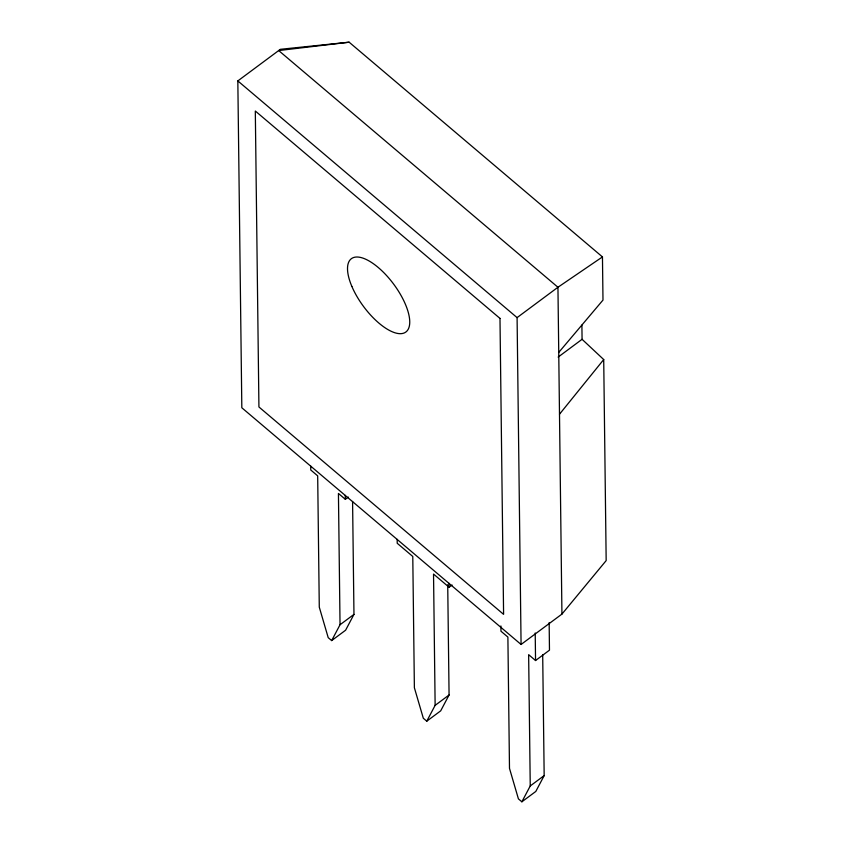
<?xml version="1.0" encoding="UTF-8"?>
<svg xmlns="http://www.w3.org/2000/svg" width="844" height="844" viewBox="0 0 844 844"><rect width="100%" height="100%" fill="white"/><g stroke="black" fill="none" stroke-linecap="round" stroke-linejoin="round"><path stroke-width="1.27" d="M310.719 466.057L310.761 469.992L317.682 475.858L319.285 607.152L328.211 637.653L331.671 640.585L340.037 624.739L353.963 614.39L352.581 501.473M353.963 614.39L345.597 630.225L331.671 640.585M397.176 539.337L397.218 543.272L412.779 556.47L414.383 687.765L423.319 718.255L426.779 721.187L435.135 705.352L449.071 694.992L447.721 584.713M449.071 694.992L440.705 710.838L426.779 721.187M500.903 625.963L500.967 631.217L507.888 637.072L509.491 768.367L518.416 798.867L521.877 801.8L530.243 785.954L544.169 775.604L542.692 654.817M544.169 775.604L535.803 791.45L521.877 801.8M559.498 414.225L603.713 359.555L582.075 339.309L581.896 325.077M558.739 352.433L602.985 300.084L602.458 256.914L349.142 42.2L280.366 49.311L237.829 80.918L241.827 407.768L521.075 644.468L561.935 614.094L606.171 560.595L603.713 359.555M521.075 644.468L517.087 317.618L557.947 287.255L602.458 256.914M340.037 624.739L338.433 493.445L345.344 499.31L348.329 497.084M558.158 357.086L582.075 339.309M435.135 705.352L433.531 574.057L449.092 587.245L452.078 585.029M530.243 785.954L528.639 654.659L535.55 660.525L549.476 650.175L549.149 622.629M349.142 42.2L278.689 50.556L557.947 287.255L561.935 614.094M237.829 80.918L517.087 317.618M535.212 632.979L535.55 660.525M449.05 583.309L449.092 587.245M345.301 495.375L345.344 499.31M499.986 318.41L255.31 111.018L258.929 406.977L503.594 614.358L499.986 318.41M351.853 286.401A45.671 18.747 53.4 0 0 405.753 332.093A45.671 18.747 53.4 0 0 378.291 267.537A45.671 18.747 53.4 0 0 351.853 286.401"/></g></svg>
